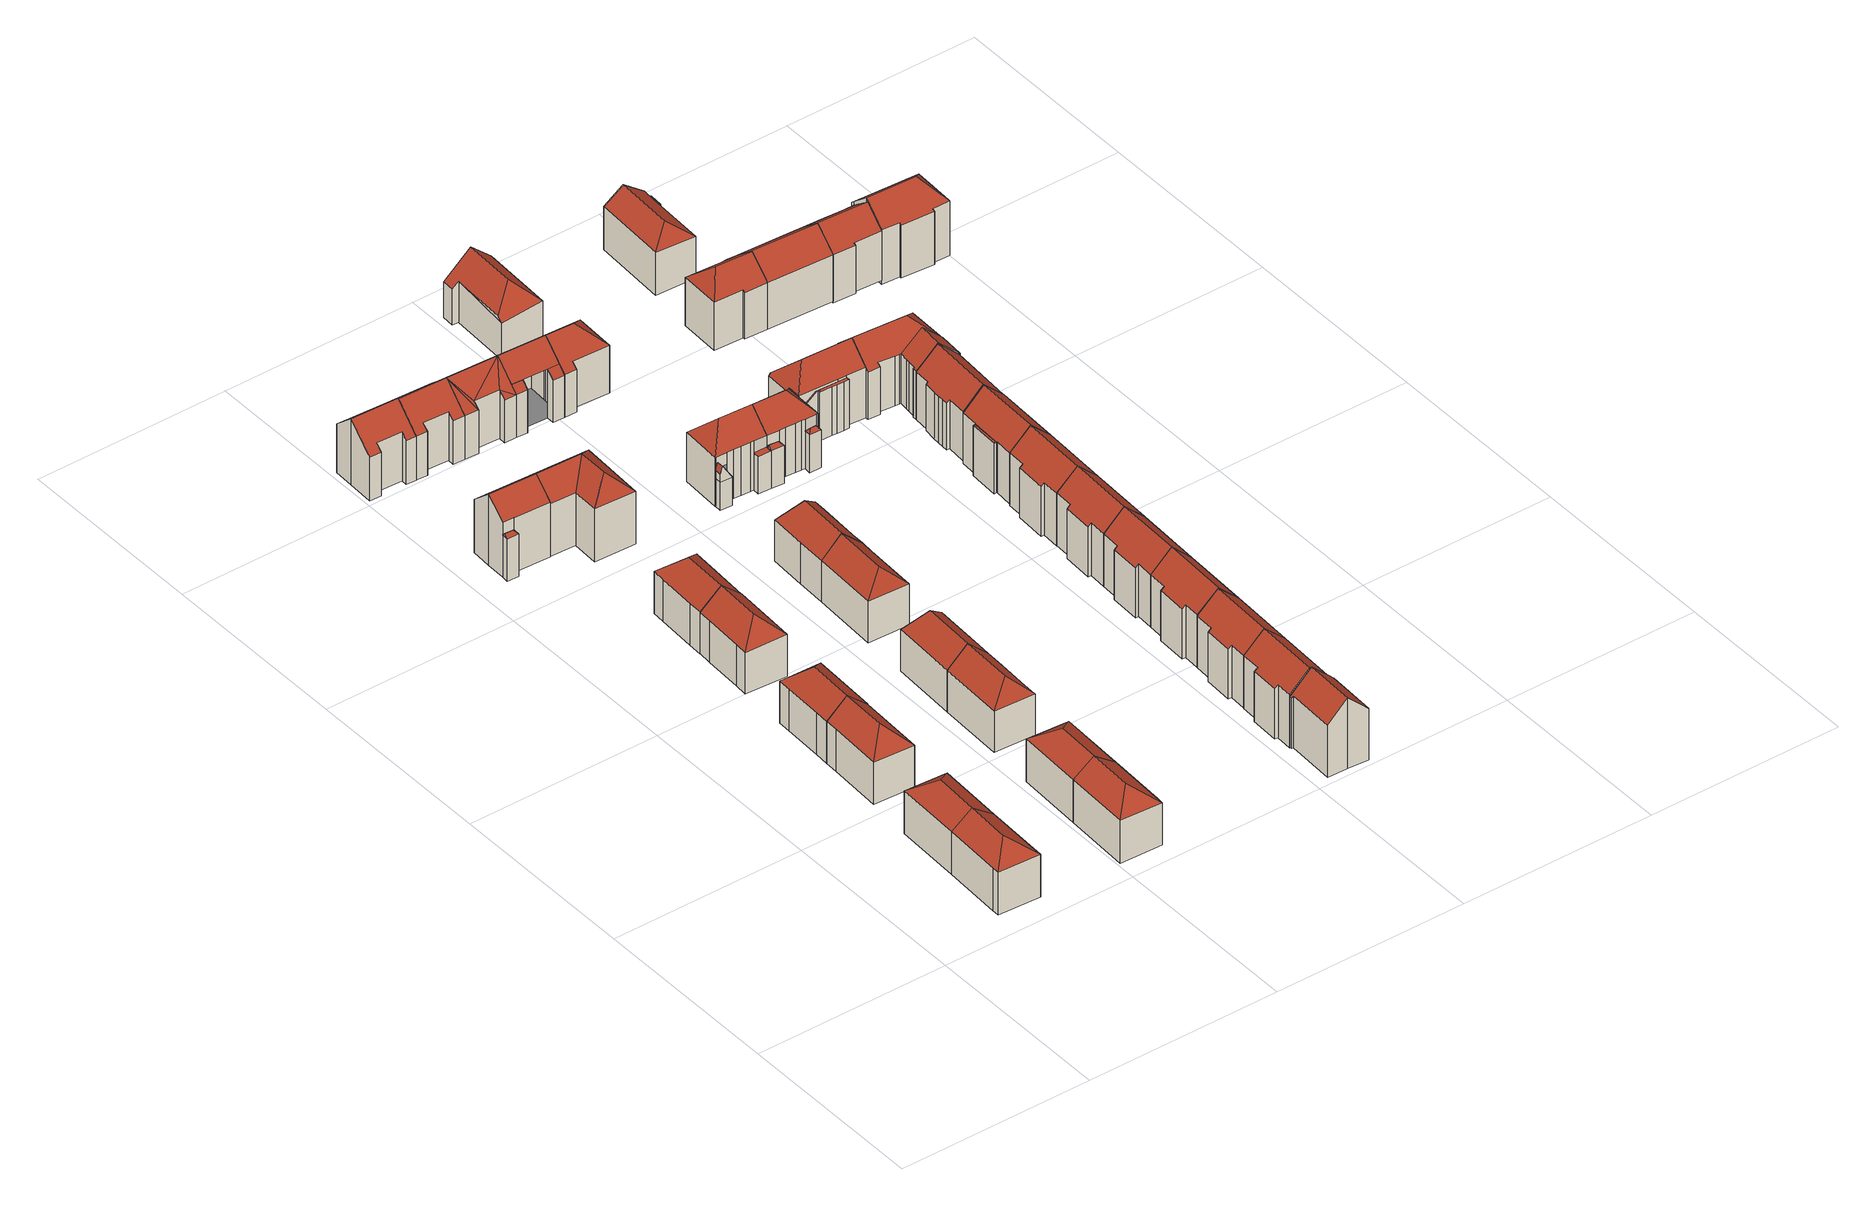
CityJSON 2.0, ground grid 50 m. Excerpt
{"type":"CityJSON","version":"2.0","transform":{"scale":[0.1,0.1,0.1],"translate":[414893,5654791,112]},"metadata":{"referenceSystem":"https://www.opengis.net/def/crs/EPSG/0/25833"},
"CityObjects":{
"building1":{"type":"Building","attributes":{"Dachtyp_tdc":"tdcFreeFormRoof","Gemeindeschluessel":14612000,"Dachneigung":36.27,"QualitaetDacherkennung":85,"Geometrietyp2DReferenz":"3000","measuredHeight":15.39,"function":"31001_9998","roofType":"5000"},"geometry":[{"type":"Solid","lod":"2","boundaries":[[[[0,1,2,3]],[[1,4,5,2]],[[4,6,7,5]],[[6,8,9,7]],[[8,0,3,9]],[[8,10,0]],[[8,6,11,10]],[[10,11,4,1,0]],[[6,4,11]],[[3,2,5,7,9]]]],"semantics":{"surfaces":[{"type":"WallSurface"},{"type":"RoofSurface"},{"type":"GroundSurface"}],"values":[[0,0,0,0,0,1,1,1,0,2]]}}]},
"building2":{"type":"Building","attributes":{"Dachtyp_tdc":"tdcHipAndGableRoof","Gemeindeschluessel":14612000,"Dachneigung":36.48,"QualitaetDacherkennung":85,"Geometrietyp2DReferenz":"3000","measuredHeight":15.43,"function":"31001_9998","roofType":"5000"},"geometry":[{"type":"Solid","lod":"2","boundaries":[[[[4,12,13,5]],[[12,14,15,13]],[[14,6,7,15]],[[6,4,5,7]],[[14,12,16]],[[4,6,17]],[[12,4,17,16]],[[6,14,16,17]],[[5,13,15,7]]]],"semantics":{"surfaces":[{"type":"WallSurface"},{"type":"RoofSurface"},{"type":"GroundSurface"}],"values":[[0,0,0,0,1,0,1,1,2]]}}]},
"building3":{"type":"Building","attributes":{"Dachtyp_tdc":"tdcFreeFormRoof","Gemeindeschluessel":14612000,"Dachneigung":41.86,"QualitaetDacherkennung":84,"Geometrietyp2DReferenz":"3000","measuredHeight":15.92,"function":"31001_9998","roofType":"5000"},"geometry":[{"type":"Solid","lod":"2","boundaries":[[[[18,19,20,21]],[[19,22,23,20]],[[22,24,25,23]],[[24,26,27,25]],[[26,18,21,27]],[[19,28,22]],[[19,18,29,28]],[[28,29,26,24,22]],[[18,26,29]],[[21,20,23,25,27]]]],"semantics":{"surfaces":[{"type":"WallSurface"},{"type":"RoofSurface"},{"type":"GroundSurface"}],"values":[[0,0,0,0,0,1,1,1,0,2]]}}]},
"building4":{"type":"Building","attributes":{"Dachtyp_tdc":"tdcFreeFormRoof","Gemeindeschluessel":14612000,"Dachneigung":41.84,"QualitaetDacherkennung":84,"Geometrietyp2DReferenz":"3000","measuredHeight":15.91,"function":"31001_9998","roofType":"5000"},"geometry":[{"type":"Solid","lod":"2","boundaries":[[[[30,31,32,27]],[[31,33,34,32]],[[33,35,36,34]],[[35,37,38,36]],[[37,39,21,38]],[[39,30,27,21]],[[37,40,41]],[[29,41,40,35,33,31,30]],[[39,37,41,29]],[[37,35,40]],[[30,39,29]],[[27,32,34,36,38,21]]]],"semantics":{"surfaces":[{"type":"WallSurface"},{"type":"RoofSurface"},{"type":"GroundSurface"}],"values":[[0,0,0,0,0,0,1,1,1,0,0,2]]}}]},
"building5":{"type":"Building","attributes":{"Dachtyp_tdc":"tdcFreeFormRoof","Gemeindeschluessel":14612000,"Dachneigung":36.04,"QualitaetDacherkennung":88,"Geometrietyp2DReferenz":"3000","measuredHeight":15.41,"function":"31001_9998","roofType":"5000"},"geometry":[{"type":"Solid","lod":"2","boundaries":[[[[42,43,44,45]],[[43,46,47,44]],[[46,48,49,47]],[[48,50,51,49]],[[50,42,45,51]],[[50,52,42]],[[50,48,46,53,52]],[[52,53,43,42]],[[46,43,53]],[[45,44,47,49,51]]]],"semantics":{"surfaces":[{"type":"WallSurface"},{"type":"RoofSurface"},{"type":"GroundSurface"}],"values":[[0,0,0,0,0,1,1,1,0,2]]}}]},
"building6":{"type":"Building","attributes":{"Dachtyp_tdc":"tdcFreeFormRoof","Gemeindeschluessel":14612000,"Dachneigung":41.82,"QualitaetDacherkennung":80,"Geometrietyp2DReferenz":"3000","measuredHeight":15.97,"function":"31001_9998","roofType":"5000"},"geometry":[{"type":"Solid","lod":"2","boundaries":[[[[54,55,56,57]],[[55,58,59,56]],[[58,60,61,59]],[[60,62,63,61]],[[62,64,65,63]],[[64,54,57,65]],[[64,66,54]],[[64,62,67,66]],[[66,67,60,58,55,54]],[[62,60,67]],[[57,56,59,61,63,65]]]],"semantics":{"surfaces":[{"type":"WallSurface"},{"type":"RoofSurface"},{"type":"GroundSurface"}],"values":[[0,0,0,0,0,0,1,1,1,0,2]]}}]},
"building7":{"type":"Building","attributes":{"Gemeindeschluessel":14612000,"Geometrietyp2DReferenz":"3000","function":"31001_9998","roofType":"9999"},"children":["building7-1","building7-2"]},
"building7-1":{"type":"BuildingPart","attributes":{"Dachtyp_tdc":"tdcGableRoof","Dachneigung":42.05,"QualitaetDacherkennung":71,"Geometrietyp2DReferenz":"3000","measuredHeight":19.06,"roofType":"3100"},"parents":["building7"],"geometry":[{"type":"MultiSurface","lod":"2","boundaries":[[[68,69,70,71,72]],[[69,73,74,70]],[[73,75,76,74]],[[75,77,78,76]],[[77,79,80,78]],[[79,81,82,80]],[[81,83,84,85,82]],[[77,75,73,69]],[[69,68,83,81,79,77]],[[85,71,70,74,76,78,80,82]]],"semantics":{"surfaces":[{"type":"WallSurface"},{"type":"RoofSurface"},{"type":"GroundSurface"}],"values":[0,0,0,0,0,0,0,1,1,2]}}]},
"building7-2":{"type":"BuildingPart","attributes":{"Dachtyp_tdc":"tdcFreeFormRoof","Dachneigung":49.16,"QualitaetDacherkennung":10,"Geometrietyp2DReferenz":"3000","measuredHeight":12.34,"roofType":"5000"},"parents":["building7"],"geometry":[{"type":"MultiSurface","lod":"2","boundaries":[[[84,86,82,85]],[[86,87,88,82]],[[87,89,90,88]],[[89,72,71,90]],[[91,87,86,84]],[[92,91,84,72]],[[91,92,89,87]],[[89,92,72]],[[71,85,82,88,90]]],"semantics":{"surfaces":[{"type":"WallSurface"},{"type":"RoofSurface"},{"type":"GroundSurface"}],"values":[0,0,0,0,1,1,1,0,2]}}]},
"building8":{"type":"Building","attributes":{"Dachtyp_tdc":"tdcHipAndGableRoof","Gemeindeschluessel":14612000,"Dachneigung":36.13,"QualitaetDacherkennung":88,"Geometrietyp2DReferenz":"3000","measuredHeight":15.4,"function":"31001_9998","roofType":"5000"},"geometry":[{"type":"Solid","lod":"2","boundaries":[[[[43,93,94,44]],[[93,95,96,94]],[[95,46,47,96]],[[46,43,44,47]],[[95,93,97]],[[43,46,53]],[[93,43,53,97]],[[46,95,97,53]],[[44,94,96,47]]]],"semantics":{"surfaces":[{"type":"WallSurface"},{"type":"RoofSurface"},{"type":"GroundSurface"}],"values":[[0,0,0,0,1,0,1,1,2]]}}]},
"building9":{"type":"Building","attributes":{"Dachtyp_tdc":"tdcFreeFormRoof","Gemeindeschluessel":14612000,"Dachneigung":41.99,"QualitaetDacherkennung":78,"Geometrietyp2DReferenz":"3000","measuredHeight":16.02,"function":"31001_9998","roofType":"5000"},"geometry":[{"type":"Solid","lod":"2","boundaries":[[[[98,99,100,101]],[[99,102,103,100]],[[102,104,105,103]],[[104,106,107,105]],[[106,108,109,107]],[[108,110,111,109]],[[110,98,101,111]],[[108,106,112]],[[113,112,106,104,102,99]],[[110,108,112,113,98]],[[99,98,113]],[[101,100,103,105,107,109,111]]]],"semantics":{"surfaces":[{"type":"WallSurface"},{"type":"RoofSurface"},{"type":"GroundSurface"}],"values":[[0,0,0,0,0,0,0,1,1,1,0,2]]}}]},
"building10":{"type":"Building","attributes":{"Dachtyp_tdc":"tdcGableRoof","Gemeindeschluessel":14612000,"Dachneigung":41.87,"QualitaetDacherkennung":73,"Geometrietyp2DReferenz":"3000","measuredHeight":17.62,"function":"31001_9998","roofType":"3100"},"geometry":[{"type":"Solid","lod":"2","boundaries":[[[[114,115,116,117]],[[115,118,119,116]],[[118,120,121,119]],[[120,122,123,121]],[[122,124,125,123]],[[124,126,127,125]],[[126,128,129,127]],[[128,130,131,129]],[[130,132,133,131]],[[132,114,117,133]],[[128,126,124,122,120,118,115,114]],[[114,132,130,128]],[[117,116,119,121,123,125,127,129,131,133]]]],"semantics":{"surfaces":[{"type":"WallSurface"},{"type":"RoofSurface"},{"type":"GroundSurface"}],"values":[[0,0,0,0,0,0,0,0,0,0,1,1,2]]}}]},
"building11":{"type":"Building","attributes":{"Dachtyp_tdc":"tdcFreeFormRoof","Gemeindeschluessel":14612000,"Dachneigung":43.34,"QualitaetDacherkennung":85,"Geometrietyp2DReferenz":"3000","measuredHeight":16.05,"function":"31001_9998","roofType":"5000"},"geometry":[{"type":"Solid","lod":"2","boundaries":[[[[134,135,136,137]],[[135,138,139,136]],[[138,140,141,139]],[[140,142,143,141]],[[142,144,145,143]],[[144,146,147,145]],[[146,134,137,147]],[[146,148,134]],[[140,138,149,148,146,144,142]],[[148,149,135,134]],[[138,135,149]],[[137,136,139,141,143,145,147]]]],"semantics":{"surfaces":[{"type":"WallSurface"},{"type":"RoofSurface"},{"type":"GroundSurface"}],"values":[[0,0,0,0,0,0,0,1,1,1,0,2]]}}]},
"building12":{"type":"Building","attributes":{"Dachtyp_tdc":"tdcFreeFormRoof","Gemeindeschluessel":14612000,"Dachneigung":41.87,"QualitaetDacherkennung":59,"Geometrietyp2DReferenz":"3000","measuredHeight":18.98,"function":"31001_9998","roofType":"5000"},"geometry":[{"type":"Solid","lod":"2","boundaries":[[[[150,75,151,152]],[[75,153,154,151]],[[153,155,156,154]],[[155,157,158,156]],[[157,159,160,158]],[[159,150,152,160]],[[161,162,163,159,157]],[[161,157,155]],[[162,161,155,153]],[[164,163,162,153,75]],[[164,75,150]],[[163,164,150,159]],[[152,151,154,156,158,160]]]],"semantics":{"surfaces":[{"type":"WallSurface"},{"type":"RoofSurface"},{"type":"GroundSurface"}],"values":[[0,0,0,0,0,0,1,1,1,1,0,1,2]]}}]},
"building13":{"type":"Building","attributes":{"Dachtyp_tdc":"tdcGableRoof","Gemeindeschluessel":14612000,"Dachneigung":41.85,"QualitaetDacherkennung":74,"Geometrietyp2DReferenz":"3000","measuredHeight":17.6,"function":"31001_9998","roofType":"3100"},"geometry":[{"type":"Solid","lod":"2","boundaries":[[[[165,166,167,168]],[[166,169,170,167]],[[169,171,172,170]],[[171,173,174,172]],[[173,175,176,174]],[[175,177,178,176]],[[177,179,180,178]],[[179,132,181,180]],[[132,182,183,181]],[[182,165,168,183]],[[179,177,175,173,171,169,166,165]],[[165,182,132,179]],[[168,167,170,172,174,176,178,180,181,183]]]],"semantics":{"surfaces":[{"type":"WallSurface"},{"type":"RoofSurface"},{"type":"GroundSurface"}],"values":[[0,0,0,0,0,0,0,0,0,0,1,1,2]]}}]},
"building14":{"type":"Building","attributes":{"Dachtyp_tdc":"tdcFreeFormRoof","Gemeindeschluessel":14612000,"Dachneigung":43.1,"QualitaetDacherkennung":86,"Geometrietyp2DReferenz":"3000","measuredHeight":16.06,"function":"31001_9998","roofType":"5000"},"geometry":[{"type":"Solid","lod":"2","boundaries":[[[[184,138,139,185]],[[138,135,136,139]],[[135,186,187,136]],[[186,188,189,187]],[[188,184,185,189]],[[190,188,186]],[[149,190,186,135]],[[184,188,190,149,138]],[[135,138,149]],[[185,139,136,187,189]]]],"semantics":{"surfaces":[{"type":"WallSurface"},{"type":"RoofSurface"},{"type":"GroundSurface"}],"values":[[0,0,0,0,0,1,1,1,0,2]]}}]},
"building15":{"type":"Building","attributes":{"Dachtyp_tdc":"tdcFreeFormRoof","Gemeindeschluessel":14612000,"Dachneigung":43.19,"QualitaetDacherkennung":84,"Geometrietyp2DReferenz":"3000","measuredHeight":16,"function":"31001_9998","roofType":"5000"},"geometry":[{"type":"Solid","lod":"2","boundaries":[[[[191,192,193,194]],[[192,195,196,193]],[[195,197,198,196]],[[197,199,200,198]],[[199,191,194,200]],[[192,201,195]],[[191,199,202,201,192]],[[201,202,197,195]],[[199,197,202]],[[194,193,196,198,200]]]],"semantics":{"surfaces":[{"type":"WallSurface"},{"type":"RoofSurface"},{"type":"GroundSurface"}],"values":[[0,0,0,0,0,1,1,1,0,2]]}}]},
"building16":{"type":"Building","attributes":{"Dachtyp_tdc":"tdcFreeFormRoof","Gemeindeschluessel":14612000,"Dachneigung":41.91,"QualitaetDacherkennung":69,"Geometrietyp2DReferenz":"3000","measuredHeight":17.6,"function":"31001_9998","roofType":"5000"},"geometry":[{"type":"Solid","lod":"2","boundaries":[[[[203,204,205,206]],[[204,207,208,205]],[[207,209,210,208]],[[209,211,212,210]],[[211,213,214,212]],[[213,166,167,214]],[[166,215,183,167]],[[215,203,206,183]],[[216,203,215,165]],[[216,209,204]],[[216,211,209]],[[165,211,216]],[[165,213,211]],[[213,165,166]],[[204,209,207]],[[204,203,216]],[[215,166,165]],[[206,205,208,210,212,214,167,183]]]],"semantics":{"surfaces":[{"type":"WallSurface"},{"type":"RoofSurface"},{"type":"GroundSurface"}],"values":[[0,0,0,0,0,0,0,0,1,1,1,1,1,1,1,0,0,2]]}}]},
"building17":{"type":"Building","attributes":{"Dachtyp_tdc":"tdcFreeFormRoof","Gemeindeschluessel":14612000,"Dachneigung":43.14,"QualitaetDacherkennung":82,"Geometrietyp2DReferenz":"3000","measuredHeight":15.96,"function":"31001_9998","roofType":"5000"},"geometry":[{"type":"Solid","lod":"2","boundaries":[[[[197,217,218,198]],[[217,219,220,218]],[[219,221,222,220]],[[221,223,224,222]],[[223,225,226,224]],[[225,199,200,226]],[[199,197,198,200]],[[221,219,227]],[[228,227,219,217,197]],[[223,221,227,228,199,225]],[[197,199,228]],[[198,218,220,222,224,226,200]]]],"semantics":{"surfaces":[{"type":"WallSurface"},{"type":"RoofSurface"},{"type":"GroundSurface"}],"values":[[0,0,0,0,0,0,0,1,1,1,0,2]]}}]},
"building18":{"type":"Building","attributes":{"Gemeindeschluessel":14612000,"Geometrietyp2DReferenz":"3000","function":"31001_9998","roofType":"9999"},"children":["building18-1","building18-2","building18-3"]},
"building18-1":{"type":"BuildingPart","attributes":{"Dachtyp_tdc":"tdcPolyFlatRoof","Dachneigung":41.93,"QualitaetDacherkennung":46,"Geometrietyp2DReferenz":"3000","measuredHeight":13.01,"roofType":"2100"},"parents":["building18"],"geometry":[{"type":"MultiSurface","lod":"2","boundaries":[[[229,230,231,205]],[[232,233,234,235]],[[233,229,205,234]],[[233,232,230,229]],[[205,231,235,234]]],"semantics":{"surfaces":[{"type":"WallSurface"},{"type":"RoofSurface"},{"type":"GroundSurface"}],"values":[0,0,0,1,2]}}]},
"building18-2":{"type":"BuildingPart","attributes":{"Dachtyp_tdc":"tdcGableRoof","Dachneigung":41.88,"QualitaetDacherkennung":72,"Geometrietyp2DReferenz":"3000","measuredHeight":17.53,"roofType":"3100"},"parents":["building18"],"geometry":[{"type":"MultiSurface","lod":"2","boundaries":[[[236,203,206,231,230]],[[203,237,238,206]],[[237,239,240,238]],[[203,236,216]],[[239,237,241]],[[236,242,239,241,216]],[[237,203,216,241]],[[240,243,235,231,206,238]]],"semantics":{"surfaces":[{"type":"WallSurface"},{"type":"RoofSurface"},{"type":"GroundSurface"}],"values":[0,0,0,0,0,1,1,2]}}]},
"building18-3":{"type":"BuildingPart","attributes":{"Dachtyp_tdc":"tdcPolyFlatRoof","Dachneigung":43.27,"QualitaetDacherkennung":35,"Geometrietyp2DReferenz":"3000","measuredHeight":13.04,"roofType":"2100"},"parents":["building18"],"geometry":[{"type":"MultiSurface","lod":"2","boundaries":[[[244,242,243,245]],[[246,247,240,239]],[[246,244,245,247]],[[246,239,242,244]],[[245,243,240,247]]],"semantics":{"surfaces":[{"type":"WallSurface"},{"type":"RoofSurface"},{"type":"GroundSurface"}],"values":[0,0,0,1,2]}}]},
"building19":{"type":"Building","attributes":{"Gemeindeschluessel":14612000,"Geometrietyp2DReferenz":"3000","function":"31001_9998","roofType":"9999"},"children":["building19-1","building19-2","building19-3"]},
"building19-1":{"type":"BuildingPart","attributes":{"Dachtyp_tdc":"tdcGableRoof","Dachneigung":58.83,"QualitaetDacherkennung":17,"Geometrietyp2DReferenz":"3000","measuredHeight":11.54,"roofType":"3100"},"parents":["building19"],"geometry":[{"type":"MultiSurface","lod":"2","boundaries":[[[248,249,250,251]],[[249,252,253,250]],[[254,248,251,255]],[[256,254,257,258]],[[259,260,258,257]],[[249,260,259,252]],[[248,256,258,260,249]],[[254,256,248]],[[251,250,253,255]]],"semantics":{"surfaces":[{"type":"WallSurface"},{"type":"RoofSurface"},{"type":"GroundSurface"}],"values":[0,0,0,1,1,0,0,0,2]}}]},
"building19-2":{"type":"BuildingPart","attributes":{"Dachtyp_tdc":"tdcHipAndGableRoof","Dachneigung":43.39,"QualitaetDacherkennung":75,"Geometrietyp2DReferenz":"3000","measuredHeight":18.14,"roofType":"5000"},"parents":["building19"],"geometry":[{"type":"MultiSurface","lod":"2","boundaries":[[[261,262,263]],[[261,264,265,262]],[[264,266,267,265]],[[266,268,269,267]],[[268,270,255,269]],[[270,254,255]],[[271,253,252,259]],[[271,272,273,253]],[[272,274,275,273]],[[274,276,277,275]],[[276,278,279,277]],[[278,280,281,282,279]],[[274,272,283]],[[272,271,270,268,266,264,261,280,278,283]],[[278,276,274,283]],[[282,262,265,267,269,255,253,273,275,277,279]]],"semantics":{"surfaces":[{"type":"WallSurface"},{"type":"RoofSurface"},{"type":"GroundSurface"}],"values":[0,0,0,0,0,0,0,0,0,0,0,0,1,1,1,2]}}]},
"building19-3":{"type":"BuildingPart","attributes":{"Dachtyp_tdc":"tdcPolyFlatRoof","Dachneigung":0,"QualitaetDacherkennung":26,"Geometrietyp2DReferenz":"3000","measuredHeight":10.08,"roofType":"1000"},"parents":["building19"],"geometry":[{"type":"MultiSurface","lod":"2","boundaries":[[[284,285,286,287]],[[285,263,262,286]],[[281,284,287,282]],[[281,263,285,284]],[[287,286,262,282]]],"semantics":{"surfaces":[{"type":"WallSurface"},{"type":"RoofSurface"},{"type":"GroundSurface"}],"values":[0,0,0,1,2]}}]},
"building20":{"type":"Building","attributes":{"Dachtyp_tdc":"tdcGableRoof","Gemeindeschluessel":14612000,"Dachneigung":43.51,"QualitaetDacherkennung":79,"Geometrietyp2DReferenz":"3000","measuredHeight":18.82,"function":"31001_9998","roofType":"3100"},"geometry":[{"type":"Solid","lod":"2","boundaries":[[[[288,289,290,291,292,293]],[[293,294,295,296,297,288]],[[298,299,300,301,302,303,304,305,306,307]],[[295,294,299,298]],[[294,293,300,299]],[[293,292,301,300]],[[292,291,302,301]],[[291,290,303,302]],[[290,289,304,303]],[[289,288,305,304]],[[288,297,306,305]],[[297,296,307,306]],[[296,295,298,307]]]],"semantics":{"surfaces":[{"type":"RoofSurface"},{"type":"GroundSurface"},{"type":"WallSurface"}],"values":[[0,0,1,2,2,2,2,2,2,2,2,2,2]]}}]},
"building21":{"type":"Building","attributes":{"Dachtyp_tdc":"tdcFreeFormRoof","Gemeindeschluessel":14612000,"Dachneigung":42.39,"QualitaetDacherkennung":80,"Geometrietyp2DReferenz":"3000","measuredHeight":18.98,"function":"31001_9998","roofType":"5000"},"geometry":[{"type":"Solid","lod":"2","boundaries":[[[[308,309,310,311]],[[309,312,313,310]],[[312,314,315,313]],[[314,316,317,315]],[[316,318,319,317]],[[318,320,321,319]],[[320,322,323,321]],[[322,308,311,323]],[[322,320,324,325]],[[325,324,318,316,314,312,309,308]],[[320,318,324]],[[308,322,325]],[[311,310,313,315,317,319,321,323]]]],"semantics":{"surfaces":[{"type":"WallSurface"},{"type":"RoofSurface"},{"type":"GroundSurface"}],"values":[[0,0,0,0,0,0,0,0,1,1,0,0,2]]}}]},
"building22":{"type":"Building","attributes":{"Dachtyp_tdc":"tdcHipAndGableRoof","Gemeindeschluessel":14612000,"Dachneigung":42.07,"QualitaetDacherkennung":72,"Geometrietyp2DReferenz":"3000","measuredHeight":17.54,"function":"31001_9998","roofType":"5000"},"geometry":[{"type":"Solid","lod":"2","boundaries":[[[[247,326,238,327,328,329,330]],[[331,241,326,247]],[[241,237,238,326]],[[237,332,327,238]],[[332,333,328,327]],[[333,334,329,328]],[[334,335,330,329]],[[335,331,247,330]],[[333,332,336]],[[332,237,241,336]],[[241,331,335,334,333,336]]]],"semantics":{"surfaces":[{"type":"GroundSurface"},{"type":"WallSurface"},{"type":"RoofSurface"}],"values":[[0,1,1,1,1,1,1,1,2,2,2]]}}]},
"building23":{"type":"Building","attributes":{"Dachtyp_tdc":"tdcFreeFormRoof","Gemeindeschluessel":14612000,"Dachneigung":43.02,"QualitaetDacherkennung":83,"Geometrietyp2DReferenz":"3000","measuredHeight":18.94,"function":"31001_9998","roofType":"5000"},"geometry":[{"type":"Solid","lod":"2","boundaries":[[[[337,338,339,340]],[[338,341,342,339]],[[341,343,344,342]],[[343,345,346,344]],[[345,347,348,346]],[[347,349,350,348]],[[349,320,351,350]],[[320,337,340,351]],[[324,352,347,345,343,341,338,337]],[[320,349,352,324]],[[349,347,352]],[[337,320,324]],[[340,339,342,344,346,348,350,351]]]],"semantics":{"surfaces":[{"type":"WallSurface"},{"type":"RoofSurface"},{"type":"GroundSurface"}],"values":[[0,0,0,0,0,0,0,0,1,1,0,0,2]]}}]},
"building24":{"type":"Building","attributes":{"Gemeindeschluessel":14612000,"Geometrietyp2DReferenz":"3000","function":"31001_9998","roofType":"9999"},"children":["building24-1","building24-2","building24-3"]},
"building24-1":{"type":"BuildingPart","attributes":{"Dachtyp_tdc":"tdcHipAndGableRoof","Dachneigung":43.34,"QualitaetDacherkennung":72,"Geometrietyp2DReferenz":"3000","measuredHeight":18.14,"roofType":"5000"},"parents":["building24"],"geometry":[{"type":"MultiSurface","lod":"2","boundaries":[[[353,354,355]],[[353,356,357,354]],[[356,358,359,357]],[[358,360,361,359]],[[360,362,363,364,361]],[[280,278,365,366,281]],[[278,276,367,365]],[[276,368,369,367]],[[368,370,371,369]],[[370,372,373,371]],[[372,374,375,373]],[[374,376,377,375]],[[376,378,377]],[[374,372,370,379]],[[370,368,276,278,379]],[[278,280,362,360,358,356,353,376,374,379]],[[354,357,359,361,364,366,365,367,369,371,373,375,377]]],"semantics":{"surfaces":[{"type":"WallSurface"},{"type":"RoofSurface"},{"type":"GroundSurface"}],"values":[0,0,0,0,0,0,0,0,0,0,0,0,0,1,1,1,2]}}]},
"building24-2":{"type":"BuildingPart","attributes":{"Dachtyp_tdc":"tdcFreeFormRoof","Dachneigung":52.62,"QualitaetDacherkennung":22,"Geometrietyp2DReferenz":"3000","measuredHeight":11.12,"roofType":"5000"},"parents":["building24"],"geometry":[{"type":"MultiSurface","lod":"2","boundaries":[[[380,284,381,382]],[[284,383,384,381]],[[383,281,366,384]],[[363,380,382,364]],[[383,284,380,385]],[[380,363,385]],[[363,281,383,385]],[[382,381,384,366,364]]],"semantics":{"surfaces":[{"type":"WallSurface"},{"type":"RoofSurface"},{"type":"GroundSurface"}],"values":[0,0,0,0,1,1,1,2]}}]},
"building24-3":{"type":"BuildingPart","attributes":{"Dachtyp_tdc":"tdcFreeFormRoof","Dachneigung":50.75,"QualitaetDacherkennung":18,"Geometrietyp2DReferenz":"3000","measuredHeight":11.07,"roofType":"5000"},"parents":["building24"],"geometry":[{"type":"MultiSurface","lod":"2","boundaries":[[[378,386,387,377]],[[386,388,389,387]],[[388,355,354,389]],[[390,391,388,386]],[[390,386,378]],[[391,390,378,355]],[[391,355,388]],[[377,387,389,354]]],"semantics":{"surfaces":[{"type":"WallSurface"},{"type":"RoofSurface"},{"type":"GroundSurface"}],"values":[0,0,0,1,1,1,1,2]}}]},
"building25":{"type":"Building","attributes":{"Dachtyp_tdc":"tdcFreeFormRoof","Gemeindeschluessel":14612000,"Dachneigung":42.68,"QualitaetDacherkennung":84,"Geometrietyp2DReferenz":"3000","measuredHeight":19.06,"function":"31001_9998","roofType":"5000"},"geometry":[{"type":"Solid","lod":"2","boundaries":[[[[392,393,394,348]],[[393,395,396,394]],[[395,397,398,396]],[[397,399,400,398]],[[399,401,402,400]],[[401,403,404,402]],[[403,405,350,404]],[[405,392,348,350]],[[406,407,401,399,397,395,393,392]],[[405,403,407,406]],[[403,401,407]],[[392,405,406]],[[348,394,396,398,400,402,404,350]]]],"semantics":{"surfaces":[{"type":"WallSurface"},{"type":"RoofSurface"},{"type":"GroundSurface"}],"values":[[0,0,0,0,0,0,0,0,1,1,0,0,2]]}}]},
"building26":{"type":"Building","attributes":{"Dachtyp_tdc":"tdcFreeFormRoof","Gemeindeschluessel":14612000,"Dachneigung":42.06,"QualitaetDacherkennung":75,"Geometrietyp2DReferenz":"3000","measuredHeight":15.83,"function":"31001_9998","roofType":"5000"},"geometry":[{"type":"Solid","lod":"2","boundaries":[[[[408,409,410,411]],[[409,412,413,410]],[[412,414,415,413]],[[414,416,417,415]],[[416,418,419,417]],[[418,408,411,419]],[[409,420,421,412]],[[409,408,422,420]],[[420,422,418,416,414,421]],[[414,412,421]],[[408,418,422]],[[411,410,413,415,417,419]]]],"semantics":{"surfaces":[{"type":"WallSurface"},{"type":"RoofSurface"},{"type":"GroundSurface"}],"values":[[0,0,0,0,0,0,1,1,1,0,0,2]]}}]},
"building27":{"type":"Building","attributes":{"Dachtyp_tdc":"tdcFreeFormRoof","Gemeindeschluessel":14612000,"Dachneigung":43.16,"QualitaetDacherkennung":85,"Geometrietyp2DReferenz":"3000","measuredHeight":19.04,"function":"31001_9998","roofType":"5000"},"geometry":[{"type":"Solid","lod":"2","boundaries":[[[[423,424,425,402]],[[424,426,427,425]],[[426,428,429,427]],[[428,430,431,429]],[[430,432,433,431]],[[432,434,435,433]],[[434,403,404,435]],[[403,423,402,404]],[[407,436,432,430,428,426,424,423]],[[403,434,436,407]],[[434,432,436]],[[423,403,407]],[[402,425,427,429,431,433,435,404]]]],"semantics":{"surfaces":[{"type":"WallSurface"},{"type":"RoofSurface"},{"type":"GroundSurface"}],"values":[[0,0,0,0,0,0,0,0,1,1,0,0,2]]}}]},
"building28":{"type":"Building","attributes":{"Dachtyp_tdc":"tdcFreeFormRoof","Gemeindeschluessel":14612000,"Dachneigung":42.7,"QualitaetDacherkennung":85,"Geometrietyp2DReferenz":"3000","measuredHeight":19.01,"function":"31001_9998","roofType":"5000"},"geometry":[{"type":"Solid","lod":"2","boundaries":[[[[432,437,438,433]],[[437,439,440,438]],[[439,441,442,440]],[[441,443,444,442]],[[443,445,446,444]],[[445,447,448,446]],[[447,449,435,448]],[[449,432,433,435]],[[449,447,450,436]],[[436,450,445,443,441,439,437,432]],[[432,449,436]],[[447,445,450]],[[433,438,440,442,444,446,448,435]]]],"semantics":{"surfaces":[{"type":"WallSurface"},{"type":"RoofSurface"},{"type":"GroundSurface"}],"values":[[0,0,0,0,0,0,0,0,1,1,0,0,2]]}}]},
"building29":{"type":"Building","attributes":{"Gemeindeschluessel":14612000,"Geometrietyp2DReferenz":"3000","function":"31001_9998","roofType":"9999"},"children":["building29-1","building29-2"]},
"building29-1":{"type":"BuildingPart","attributes":{"Dachtyp_tdc":"tdcHipAndGableRoof","Dachneigung":43.38,"QualitaetDacherkennung":69,"Geometrietyp2DReferenz":"3000","measuredHeight":18.14,"roofType":"5000"},"parents":["building29"],"geometry":[{"type":"MultiSurface","lod":"2","boundaries":[[[451,452,453,454,455]],[[456,457,371,458,459]],[[457,460,369,371]],[[460,461,462,369]],[[461,463,464,462]],[[463,465,466,464]],[[465,467,468,466]],[[467,451,455,468]],[[463,461,460,457,456,469]],[[456,452,451,467,469]],[[467,465,463,469]],[[455,454,470,458,371,369,462,464,466,468]]],"semantics":{"surfaces":[{"type":"WallSurface"},{"type":"RoofSurface"},{"type":"GroundSurface"}],"values":[0,0,0,0,0,0,0,0,1,1,1,2]}}]},
"building29-2":{"type":"BuildingPart","attributes":{"Dachtyp_tdc":"tdcFreeFormRoof","Dachneigung":39.9,"QualitaetDacherkennung":32,"Geometrietyp2DReferenz":"3000","measuredHeight":13.3,"roofType":"5000"},"parents":["building29"],"geometry":[{"type":"MultiSurface","lod":"2","boundaries":[[[471,472,473,474]],[[472,475,476,473]],[[475,477,373,476]],[[477,459,458,373]],[[453,478,479,454]],[[478,480,481,479]],[[480,482,483,481]],[[482,484,485,483]],[[484,471,474,485]],[[480,478,486]],[[478,453,487,475,488,486]],[[475,472,488]],[[487,459,477,475]],[[472,471,484,482,480,486,488]],[[474,473,476,373,458,470,454,479,481,483,485]]],"semantics":{"surfaces":[{"type":"WallSurface"},{"type":"RoofSurface"},{"type":"GroundSurface"}],"values":[0,0,0,0,0,0,0,0,0,1,1,1,1,1,2]}}]},
"building30":{"type":"Building","attributes":{"Dachtyp_tdc":"tdcFreeFormRoof","Gemeindeschluessel":14612000,"Dachneigung":43.2,"QualitaetDacherkennung":84,"Geometrietyp2DReferenz":"3000","measuredHeight":19,"function":"31001_9998","roofType":"5000"},"geometry":[{"type":"Solid","lod":"2","boundaries":[[[[489,490,491,492]],[[490,493,494,491]],[[493,495,496,494]],[[495,497,498,496]],[[497,499,500,498]],[[499,447,501,500]],[[447,502,503,501]],[[502,489,492,503]],[[504,505,497,495,493,490,489,502]],[[447,499,505,504]],[[499,497,505]],[[502,447,504]],[[492,491,494,496,498,500,501,503]]]],"semantics":{"surfaces":[{"type":"WallSurface"},{"type":"RoofSurface"},{"type":"GroundSurface"}],"values":[[0,0,0,0,0,0,0,0,1,1,0,0,2]]}}]},
"building31":{"type":"Building","attributes":{"Gemeindeschluessel":14612000,"Geometrietyp2DReferenz":"3000","function":"31001_9998","roofType":"9999"},"children":["building31-1","building31-2"]},
"building31-1":{"type":"BuildingPart","attributes":{"Dachtyp_tdc":"tdcGableRoof","Dachneigung":44.13,"QualitaetDacherkennung":87,"Geometrietyp2DReferenz":"3000","measuredHeight":18.73,"roofType":"3100"},"parents":["building31"],"geometry":[{"type":"MultiSurface","lod":"2","boundaries":[[[506,507,508,509]],[[507,510,511,508]],[[510,512,513,511]],[[512,514,515,513]],[[514,516,517,515]],[[516,518,519,517]],[[518,520,521,519]],[[520,522,523,521]],[[516,514,512,510]],[[510,507,506,522,520,518,516]],[[523,509,508,511,513,515,517,519,521]]],"semantics":{"surfaces":[{"type":"WallSurface"},{"type":"RoofSurface"},{"type":"GroundSurface"}],"values":[0,0,0,0,0,0,0,0,1,1,2]}}]},
"building31-2":{"type":"BuildingPart","attributes":{"Dachtyp_tdc":"tdcFreeFormRoof","Dachneigung":26.45,"QualitaetDacherkennung":38,"Geometrietyp2DReferenz":"3000","measuredHeight":13.74,"roofType":"5000"},"parents":["building31"],"geometry":[{"type":"MultiSurface","lod":"2","boundaries":[[[524,525,526,527]],[[525,506,509,526]],[[524,527,523,522]],[[528,506,525]],[[529,528,525,524]],[[529,524,522]],[[528,529,522,506]],[[527,526,509,523]]],"semantics":{"surfaces":[{"type":"WallSurface"},{"type":"RoofSurface"},{"type":"GroundSurface"}],"values":[0,0,0,1,1,1,1,2]}}]},
"building32":{"type":"Building","attributes":{"Dachtyp_tdc":"tdcGableRoof","Gemeindeschluessel":14612000,"Dachneigung":43.89,"QualitaetDacherkennung":83,"Geometrietyp2DReferenz":"3000","measuredHeight":18.09,"function":"31001_9998","roofType":"3100"},"geometry":[{"type":"Solid","lod":"2","boundaries":[[[[530,531,532,533]],[[531,534,535,532]],[[534,536,537,535]],[[536,538,539,537]],[[538,540,541,539]],[[542,543,544,545]],[[543,546,547,544]],[[546,548,549,547]],[[548,550,551,549]],[[550,552,553,551]],[[552,554,555,553]],[[554,530,533,555]],[[550,548,546,543,542,540,538,536,534,531,530]],[[530,554,552,550]],[[533,532,535,537,539,541,545,544,547,549,551,553,555]],[[540,542,545,541]]]],"semantics":{"surfaces":[{"type":"WallSurface"},{"type":"RoofSurface"},{"type":"GroundSurface"}],"values":[[0,0,0,0,0,0,0,0,0,0,0,0,1,1,2,0]]}}]},
"building33":{"type":"Building","attributes":{"Dachtyp_tdc":"tdcHipAndGableRoof","Gemeindeschluessel":14612000,"Dachneigung":39.92,"QualitaetDacherkennung":81,"Geometrietyp2DReferenz":"3000","measuredHeight":17.3,"function":"31001_9998","roofType":"5000"},"geometry":[{"type":"Solid","lod":"2","boundaries":[[[[556,557,558,559]],[[557,560,561,558]],[[560,562,563,561]],[[562,564,565,563]],[[564,566,567,565]],[[566,568,569,567]],[[568,570,571,569]],[[570,572,573,571]],[[572,574,575,573]],[[574,576,577,575]],[[576,556,559,577]],[[572,570,578]],[[570,568,566,564,562,560,578]],[[560,557,556,576,574,572,578]],[[559,558,561,563,565,567,569,571,573,575,577]]]],"semantics":{"surfaces":[{"type":"WallSurface"},{"type":"RoofSurface"},{"type":"GroundSurface"}],"values":[[0,0,0,0,0,0,0,0,0,0,0,1,1,1,2]]}}]},
"building34":{"type":"Building","attributes":{"Gemeindeschluessel":14612000,"Geometrietyp2DReferenz":"3000","function":"31001_9998","roofType":"9999"},"children":["building34-1","building34-2"]},
"building34-1":{"type":"BuildingPart","attributes":{"Dachtyp_tdc":"tdcGableRoof","Dachneigung":42.14,"QualitaetDacherkennung":81,"Geometrietyp2DReferenz":"3000","measuredHeight":18.08,"roofType":"3100"},"parents":["building34"],"geometry":[{"type":"MultiSurface","lod":"2","boundaries":[[[579,580,581,582]],[[580,583,584,581]],[[583,585,586,584]],[[587,588,589,590,591]],[[588,592,553,589]],[[592,593,594,553]],[[593,595,549,594]],[[595,596,597,549]],[[596,579,582,597]],[[593,592,588,587,598]],[[598,585,583,580,579,596,595,593]],[[582,581,584,586,599,590,589,553,594,549,597]]],"semantics":{"surfaces":[{"type":"WallSurface"},{"type":"RoofSurface"},{"type":"GroundSurface"}],"values":[0,0,0,0,0,0,0,0,0,1,1,2]}}]},
"building34-2":{"type":"BuildingPart","attributes":{"Dachtyp_tdc":"tdcHipAndGableRoof","Dachneigung":42.73,"QualitaetDacherkennung":67,"Geometrietyp2DReferenz":"3000","measuredHeight":18.13,"roofType":"5000"},"parents":["building34"],"geometry":[{"type":"MultiSurface","lod":"2","boundaries":[[[600,601,602,603]],[[601,604,605,602]],[[604,606,607,605]],[[606,451,455,607]],[[451,608,609,455]],[[608,610,466,609]],[[610,611,612,466]],[[611,591,590,612]],[[613,614,586,585]],[[613,600,603,614]],[[591,611,615]],[[611,610,608,615]],[[608,451,606,604,601,600,613,585,616,591,615]],[[603,602,605,607,455,609,466,612,590,599,586,614]]],"semantics":{"surfaces":[{"type":"WallSurface"},{"type":"RoofSurface"},{"type":"GroundSurface"}],"values":[0,0,0,0,0,0,0,0,0,0,1,1,1,2]}}]},
"building35":{"type":"Building","attributes":{"Gemeindeschluessel":14612000,"Geometrietyp2DReferenz":"3000","function":"31001_9998","roofType":"9999"},"children":["building35-1","building35-2"]},
"building35-1":{"type":"BuildingPart","attributes":{"Dachtyp_tdc":"tdcHipAndGableRoof","Dachneigung":36.63,"QualitaetDacherkennung":90,"Geometrietyp2DReferenz":"3000","measuredHeight":15.18,"roofType":"5000"},"parents":["building35"],"geometry":[{"type":"MultiSurface","lod":"2","boundaries":[[[617,618,619,620]],[[618,621,622,619]],[[621,623,624,625,622]],[[617,626,627]],[[626,628,623,621,627]],[[621,618,617,627]],[[625,629,630,620,619,622]],[[628,629,631]],[[628,626,630,629]],[[626,617,620,630]]],"semantics":{"surfaces":[{"type":"WallSurface"},{"type":"RoofSurface"},{"type":"GroundSurface"}],"values":[0,0,0,1,1,1,2,0,0,0]}}]},
"building35-2":{"type":"BuildingPart","attributes":{"Dachtyp_tdc":"tdcFreeFormRoof","Dachneigung":38.4,"QualitaetDacherkennung":19,"Geometrietyp2DReferenz":"3000","measuredHeight":9.79,"roofType":"5000"},"parents":["building35"],"geometry":[{"type":"MultiSurface","lod":"2","boundaries":[[[632,633,634,635]],[[633,631,629,634]],[[624,632,635,625]],[[631,633,636]],[[633,632,637,636]],[[632,624,637]],[[624,631,636,637]],[[635,634,629,625]]],"semantics":{"surfaces":[{"type":"WallSurface"},{"type":"RoofSurface"},{"type":"GroundSurface"}],"values":[0,0,0,1,1,1,1,2]}}]},
"building36":{"type":"Building","attributes":{"Dachtyp_tdc":"tdcGableRoof","Gemeindeschluessel":14612000,"Dachneigung":39.88,"QualitaetDacherkennung":76,"Geometrietyp2DReferenz":"3000","measuredHeight":17.33,"function":"31001_9998","roofType":"3100"},"geometry":[{"type":"Solid","lod":"2","boundaries":[[[[638,639,563,565]],[[639,640,558,563]],[[640,641,642,558]],[[641,643,644,642]],[[643,645,646,644]],[[645,647,648,646]],[[647,649,650,648]],[[649,638,565,650]],[[651,652,653,654,557,655]],[[649,656,651,655,562,638]],[[638,562,639]],[[639,562,655,557,640]],[[647,656,649]],[[645,652,651,656,647]],[[640,557,654,641]],[[641,654,653,643]],[[643,653,652,645]],[[565,563,558,642,644,646,648,650]]]],"semantics":{"surfaces":[{"type":"WallSurface"},{"type":"RoofSurface"},{"type":"GroundSurface"}],"values":[[0,0,0,0,0,0,0,0,1,1,0,0,0,0,0,0,0,2]]}}]},
"building37":{"type":"Building","attributes":{"Dachtyp_tdc":"tdcGableRoof","Gemeindeschluessel":14612000,"Dachneigung":40.06,"QualitaetDacherkennung":81,"Geometrietyp2DReferenz":"3000","measuredHeight":17.68,"function":"31001_9998","roofType":"3100"},"geometry":[{"type":"Solid","lod":"2","boundaries":[[[[657,649,658,659]],[[649,660,661,658]],[[660,662,663,661]],[[662,652,664,663]],[[652,665,666,664]],[[665,667,668,666]],[[667,669,670,668]],[[669,671,672,670]],[[671,673,674,672]],[[673,675,676,674]],[[675,677,678,676]],[[677,657,659,678]],[[673,671,669,667,665,652,662]],[[662,660,649,657,677,675,673]],[[659,658,661,663,664,666,668,670,672,674,676,678]]]],"semantics":{"surfaces":[{"type":"WallSurface"},{"type":"RoofSurface"},{"type":"GroundSurface"}],"values":[[0,0,0,0,0,0,0,0,0,0,0,0,1,1,2]]}}]},
"building38":{"type":"Building","attributes":{"Gemeindeschluessel":14612000,"Dachtyp_tdc":"tdcHipAndGableRoof","Dachneigung":40.53,"QualitaetDacherkennung":74,"Geometrietyp2DReferenz":"3000","measuredHeight":19.52,"function":"31001_9998","roofType":"5000"},"geometry":[{"type":"Solid","lod":"2","boundaries":[[[[679,680,681,682]],[[680,683,684,681]],[[683,685,686,684]],[[685,687,688,686]],[[687,689,690,688]],[[689,691,692,690]],[[691,693,694,692]],[[693,695,696,694]],[[695,697,698,696]],[[697,699,700,698]],[[699,701,702,700]],[[701,679,682,702]],[[697,695,693,691,703]],[[691,689,687,685,703]],[[685,683,680,679,701,699,697,703]],[[682,681,684,686,688,690,692,694,696,698,700,702]]]],"semantics":{"surfaces":[{"type":"WallSurface"},{"type":"RoofSurface"},{"type":"GroundSurface"}],"values":[[0,0,0,0,0,0,0,0,0,0,0,0,1,1,1,2]]}}]}
},
"vertices":[
[191,64,127],[191,81,127],[191,81,13],[191,64,13],[198,235,127],[198,235,13],[307,230,126],[307,230,13],[300,59,126],[300,59,13],[246,118,167],[251,233,167],
[205,408,127],[205,408,13],[315,403,126],[315,403,13],[257,350,167],[252,233,167],
[328,695,124],[320,522,124],[320,522,13],[328,695,13],[215,527,125],[215,527,13],[221,665,125],[221,665,13],[222,699,125],[222,699,13],[270,578,172],[275,697,172],
[222,699,124],[224,737,124],[224,737,13],[228,837,124],[228,837,13],[229,871,124],[229,871,13],[335,867,125],[335,867,13],[328,695,125],[230,871,124],[280,816,172],
[505,49,126],[512,221,126],[512,221,12],[505,49,12],[621,216,125],[621,216,12],[615,62,125],[615,62,12],[614,44,125],[614,44,12],[561,102,166],[566,218,166],
[232,995,122],[234,1028,122],[234,1028,12],[232,995,12],[239,1128,122],[239,1128,12],[241,1164,121],[241,1164,12],[348,1158,125],[348,1158,12],[339,989,125],[339,989,12],[290,1041,171],[296,1161,171],
[73,1631,155],[75,1681,199],[75,1681,9],[73,1631,9],[73,1631,122],[78,1735,151],[78,1735,9],[200,1730,151],[200,1730,9],[198,1676,199],[198,1676,9],[196,1625,155],[196,1625,9],[103,1629,155],[103,1629,9],[103,1630,155],[103,1630,122],[103,1630,9],
[103,1629,122],[102,1612,122],[102,1612,9],[72,1613,122],[72,1613,9],[94,1621,132],[72,1622,132],
[519,393,126],[519,393,12],[629,388,125],[629,388,12],[571,335,166],
[348,1158,124],[241,1164,123],[241,1164,11],[348,1158,11],[242,1200,123],[242,1200,11],[248,1301,122],[248,1301,11],[250,1334,123],[250,1334,11],[358,1328,123],[358,1328,11],[353,1256,124],[353,1256,11],[301,1279,171],[295,1161,171],
[126,2062,197],[123,1996,137],[123,1996,20],[126,2062,20],[97,1997,137],[97,1997,20],[98,2012,151],[98,2012,20],[33,2015,151],[33,2015,20],[32,1998,136],[32,1998,20],[2,2000,136],[2,2000,20],[5,2067,197],[5,2067,20],[7,2120,149],[7,2120,20],[128,2115,149],[128,2115,20],
[525,513,124],[533,685,124],[533,685,13],[525,513,13],[638,680,123],[638,680,13],[637,644,123],[637,644,13],[632,545,123],[632,545,13],[631,511,123],[631,511,13],[631,508,123],[631,508,13],[579,545,173],[585,682,173],
[196,1625,151],[200,1730,10],[196,1625,10],[373,1722,151],[373,1722,10],[365,1548,151],[365,1548,10],[259,1553,151],[259,1553,10],[262,1622,151],[262,1622,10],[314,1594,199],[317,1671,199],[316,1672,198],[198,1677,198],
[251,2056,197],[248,1989,137],[248,1989,21],[251,2056,21],[218,1991,137],[218,1991,21],[219,2007,151],[219,2007,21],[152,2010,151],[152,2010,21],[152,1994,138],[152,1994,21],[123,1996,138],[123,1996,21],[126,2061,197],[126,2061,21],[128,2115,21],[253,2109,149],[253,2109,21],
[640,715,123],[640,715,13],[540,857,124],[540,857,13],[646,852,123],[646,852,13],[591,821,173],
[657,1110,123],[651,971,123],[651,971,13],[657,1110,13],[545,976,123],[545,976,13],[553,1148,123],[553,1148,13],[659,1143,123],[659,1143,13],[599,1007,173],[605,1146,173],
[385,2104,148],[380,1982,135],[380,1982,21],[385,2104,21],[349,1983,135],[349,1983,21],[350,2001,151],[350,2001,21],[284,2004,151],[284,2004,21],[284,1988,137],[284,1988,21],[253,2109,148],[383,2050,197],
[556,1224,123],[556,1224,13],[560,1320,123],[560,1320,13],[666,1316,123],[666,1316,13],[665,1285,123],[665,1285,13],[660,1181,123],[660,1181,13],[612,1283,173],[606,1146,173],
[380,1982,136],[380,2000,151],[380,2000,21],[410,1998,151],[409,1981,136],[409,1981,21],[410,1998,21],
[380,2000,152],[509,2098,148],[509,2098,21],[504,1994,152],[504,1994,21],[506,2044,197],[474,1995,152],[474,1995,21],
[474,1976,134],[474,1976,21],[503,1975,134],[503,1975,21],
[598,1517,98],[567,1518,98],[567,1518,23],[598,1517,23],[568,1535,98],[568,1535,23],[598,1534,98],[598,1534,23],[598,1517,100],[574,1535,138],[574,1518,138],[568,1535,121],[567,1518,119],
[666,1531,154],[666,1531,23],[666,1531,123],[659,1531,154],[659,1531,23],[634,1532,154],[634,1532,23],[615,1533,154],[615,1533,23],[598,1534,154],[568,1535,154],[567,1535,154],[567,1535,23],[572,1641,154],[572,1641,23],[704,1635,154],[704,1635,23],[702,1582,204],[702,1582,23],[700,1529,154],[700,1529,123],[700,1529,23],[616,1586,204],
[699,1513,123],[665,1514,123],[665,1514,23],[699,1513,23],
[1084,12,203],[1138,9,152],[1143,138,151],[1143,142,151],[1138,142,156],[1089,144,203],[1032,146,148],[1032,139,148],[1037,139,153],[1032,14,153],[1032,139,14],[1032,146,14],[1089,144,14],[1138,142,14],[1143,142,14],[1143,138,14],[1138,9,14],[1084,12,14],[1032,14,14],[1037,139,14],
[1032,146,154],[1034,188,154],[1034,188,12],[1032,146,12],[1025,189,146],[1025,189,12],[1028,263,146],[1028,263,12],[1036,262,154],[1036,262,12],[1038,313,153],[1038,313,12],[1145,308,152],[1145,308,12],[1138,142,152],[1138,142,12],[1091,311,202],[1084,144,202],
[506,2044,21],[635,2092,21],[630,1984,21],[535,1989,21],[535,1974,21],[503,1975,135],[635,2092,148],[630,1984,148],[535,1989,148],[535,1974,135],[579,2041,197],
[1038,313,152],[1040,357,152],[1040,357,13],[1038,313,13],[1031,358,145],[1031,358,13],[1034,432,145],[1034,432,13],[1043,432,152],[1043,432,13],[1045,483,152],[1045,483,13],[1151,478,153],[1151,478,13],[1145,308,13],[1098,480,202],
[798,1524,154],[798,1524,22],[798,1524,123],[790,1525,154],[790,1525,22],[774,1525,154],[774,1525,22],[749,1527,154],[749,1527,22],[733,1527,154],[733,1527,123],[733,1527,22],[702,1582,22],[700,1529,22],[704,1635,22],[830,1629,153],[830,1629,22],[836,1628,154],[836,1628,22],[835,1590,153],[835,1590,22],[832,1523,154],[832,1523,22],[829,1523,154],[829,1523,22],[829,1523,123],[788,1578,204],
[732,1511,123],[699,1513,22],[732,1511,22],[699,1521,134],[699,1521,22],[724,1520,133],
[828,1506,123],[828,1506,22],[797,1507,123],[797,1507,22],[820,1515,133],[806,1515,133],
[1045,483,154],[1047,526,154],[1047,526,13],[1038,526,146],[1038,526,13],[1041,605,146],[1041,605,13],[1050,605,153],[1050,605,13],[1052,654,153],[1052,654,13],[1158,650,152],[1158,650,13],[1151,478,152],[1099,480,203],[1106,652,203],
[642,2411,120],[634,2221,120],[634,2221,9],[642,2411,9],[528,2226,106],[528,2226,9],[535,2384,119],[535,2384,9],[518,2385,104],[518,2385,9],[520,2417,104],[520,2417,9],[584,2276,167],[528,2238,119],[590,2414,167],
[1052,654,152],[1054,699,153],[1054,699,13],[1046,699,145],[1046,699,13],[1049,777,145],[1049,777,13],[1057,777,153],[1057,777,13],[1059,826,153],[1059,826,13],[1165,822,152],[1165,822,13],[1112,824,203],
[1061,872,154],[1061,872,13],[1052,872,146],[1052,872,13],[1056,950,146],[1056,950,13],[1064,950,154],[1064,950,13],[1066,998,154],[1066,998,13],[1171,993,153],[1171,993,13],[1165,822,153],[1119,995,203],
[1007,1585,157],[958,1588,157],[958,1588,150],[958,1588,22],[1007,1585,22],[835,1593,157],[836,1628,156],[835,1593,22],[835,1593,114],[830,1629,149],[833,1696,148],[833,1696,22],[838,1696,154],[838,1696,22],[1012,1688,154],[1012,1688,22],[1009,1635,204],[1009,1635,22],[878,1641,204],[878,1591,22],
[913,1580,152],[881,1581,152],[881,1581,22],[913,1580,22],[881,1588,152],[881,1588,22],[835,1590,114],[958,1585,152],[958,1585,22],[958,1578,152],[958,1578,22],[944,1578,152],[944,1578,22],[927,1579,152],[927,1579,22],[954,1582,155],[878,1591,150],[884,1585,155],
[1068,1044,152],[1060,1044,145],[1060,1044,12],[1068,1044,12],[1063,1124,145],[1063,1124,12],[1071,1123,152],[1071,1123,12],[1072,1170,152],[1072,1170,12],[1178,1165,154],[1178,1165,12],[1171,993,12],[1066,998,152],[1066,998,12],[1119,995,202],[1126,1167,202],
[1077,1294,151],[1079,1341,151],[1079,1341,16],[1077,1294,16],[1133,1339,203],[1133,1339,16],[1185,1337,153],[1185,1337,16],[1178,1165,153],[1178,1165,16],[1126,1167,203],[1126,1167,16],[1072,1170,151],[1072,1170,16],[1075,1217,151],[1075,1217,16],[1074,1217,151],[1074,1217,16],
[1067,1217,151],[1070,1294,151],[1070,1294,16],[1067,1217,16],[1074,1290,153],[1071,1221,153],
[1132,1339,203],[1079,1341,153],[1079,1341,22],[1132,1339,22],[1083,1392,153],[1083,1392,22],[1075,1393,146],[1075,1393,22],[1076,1407,146],[1076,1407,22],[1077,1422,146],[1077,1422,22],[1078,1439,146],[1081,1472,146],[1081,1472,22],[1078,1439,22],[1085,1472,150],[1085,1472,22],[1088,1515,150],[1088,1515,22],[1142,1511,203],[1142,1511,22],[1195,1507,152],[1195,1507,22],[1185,1337,152],[1185,1337,22],
[1023,2063,152],[1033,2063,152],[1033,2063,23],[1023,2063,23],[1030,2009,196],[1030,2009,23],[1028,1957,152],[1028,1957,23],[1027,1952,148],[1027,1952,23],[968,1955,147],[968,1955,23],[968,1960,152],[968,1960,23],[893,1963,152],[893,1963,23],[898,2069,151],[898,2069,23],[990,2065,151],[990,2065,23],[1007,2064,152],[1007,2064,23],[935,2014,196],
[1091,1525,154],[1093,1546,154],[1093,1546,22],[1091,1525,22],[1094,1556,154],[1094,1556,22],[1096,1578,155],[1096,1578,22],[1201,1570,154],[1198,1506,153],[1198,1506,22],[1201,1570,22],[1201,1570,153],[1195,1507,156],[1145,1511,203],[1145,1511,22],[1088,1515,151],[1089,1526,151],[1089,1526,22],[1149,1574,203],[1149,1574,22],
[1080,1579,155],[1038,1583,156],[1038,1583,22],[1080,1579,22],[1038,1575,149],[1038,1575,22],[1007,1577,148],[1007,1577,22],[1009,1636,203],[1009,1636,22],[1012,1688,155],[1205,1679,151],[1205,1679,22],[1093,1578,155],[1093,1578,22],[1150,1627,203],[1149,1574,154],
[924,2206,122],[933,2398,122],[933,2398,7],[924,2206,7],[983,2395,159],[983,2395,7],[1036,2392,119],[1036,2392,97],[1036,2392,7],[1027,2201,119],[976,2243,159],[1034,2357,119],[1034,2357,7],[1027,2201,7],[1034,2357,97],
[1055,2391,97],[1053,2356,97],[1053,2356,7],[1055,2391,7],[1044,2366,105],[1045,2383,105],
[1027,1952,147],[1028,1957,147],[1033,2063,147],[1168,2056,147],[1168,2056,23],[1177,2056,147],[1177,2056,23],[1201,2054,147],[1201,2054,23],[1196,1949,147],[1196,1949,23],[1196,1944,147],[1196,1944,23],[1199,2001,196],[1201,2054,152],[1177,2056,152],[1168,2056,152],[1030,2010,196],[1196,1949,152],
[1254,1941,147],[1196,1944,19],[1254,1941,19],[1196,1949,151],[1196,1949,19],[1199,2002,196],[1199,2002,19],[1201,2054,19],[1228,2053,152],[1228,2053,19],[1240,2052,152],[1240,2052,19],[1308,2049,152],[1308,2049,19],[1332,2048,153],[1332,2048,19],[1328,1995,196],[1328,1995,19],[1325,1943,151],[1325,1943,19],[1254,1946,151],[1254,1946,19],
[1371,1935,149],[1371,1940,153],[1371,1940,8],[1371,1935,8],[1325,1943,154],[1325,1943,8],[1329,2000,203],[1329,2000,8],[1332,2048,162],[1332,2048,8],[1332,2057,154],[1332,2057,8],[1505,2048,154],[1505,2048,8],[1502,1995,154],[1502,1995,8],[1500,1938,154],[1500,1938,8],[1500,1934,154],[1500,1934,8],[1456,1936,153],[1456,1936,8],[1456,1930,149],[1456,1930,8],[1458,1994,203]
]}
